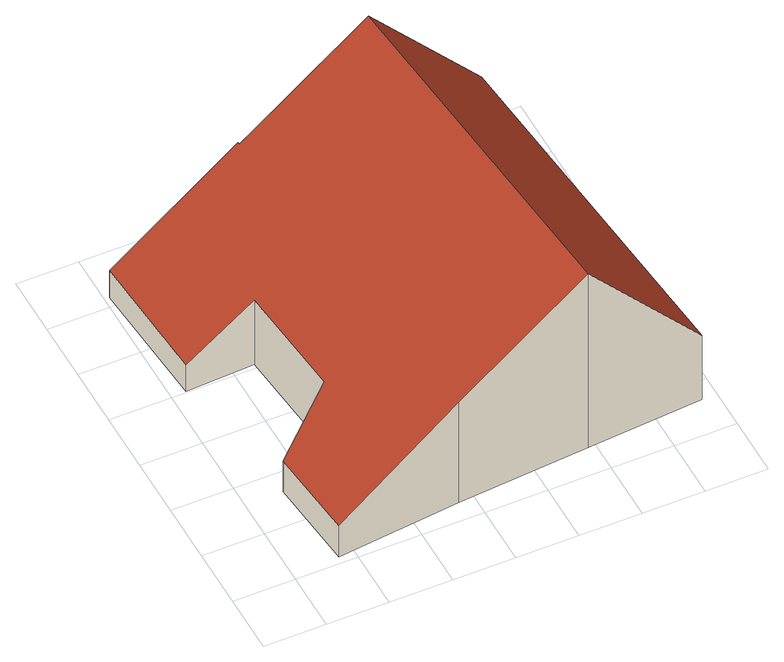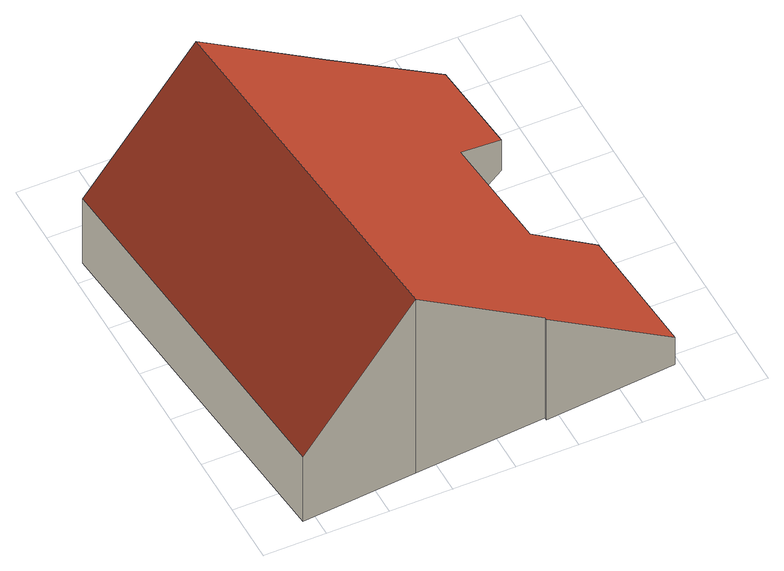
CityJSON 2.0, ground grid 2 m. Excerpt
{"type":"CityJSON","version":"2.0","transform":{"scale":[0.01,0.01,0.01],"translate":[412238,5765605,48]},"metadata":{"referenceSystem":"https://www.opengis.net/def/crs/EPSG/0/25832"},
"CityObjects":{
"building1":{"type":"Building","attributes":{"Gemeindeschluessel":"05570044","Geometrietyp2DReferenz":"3000","function":"31001_1000","roofType":"3100","measuredHeight":7.09},"address":[{"country":"Germany","locality":"Telgte","thoroughfareNumber":"9","thoroughfareName":"Schultenhook"}],"geometry":[{"type":"Solid","lod":"2","boundaries":[[[[0,1,2,3]],[[4,5,1,0]],[[6,7,5,4]],[[8,9,7,6]],[[10,11,9,8]],[[12,13,11,10]],[[14,15,13,12]],[[16,17,15,14]],[[18,19,17,16]],[[20,21,19,18]],[[22,23,21,20]],[[24,25,23,22]],[[3,2,25,24]],[[18,16,14,20]],[[12,10,8,6,4,0,3,24,22,20,14]],[[1,5,7,9,11,13,15,17,19,21,23,25,2]]]],"semantics":{"surfaces":[{"type":"WallSurface"},{"type":"RoofSurface"},{"type":"GroundSurface"}],"values":[[0,0,0,0,0,0,0,0,0,0,0,0,0,1,1,2]]}}]}
},
"vertices":[
[304,438,295],[304,438,34],[121,327,34],[121,327,160],[269,815,295],[269,815,34],[47,805,140],[47,805,34],[15,1234,145],[15,1234,34],[439,1270,443],[439,1270,34],[441,1262,444],[441,1262,34],[865,1296,743],[865,1296,34],[1239,1327,295],[1239,1327,34],[1352,131,295],[1352,131,34],[978,102,743],[978,102,34],[551,68,443],[551,68,34],[150,25,160],[150,25,34]
]}
